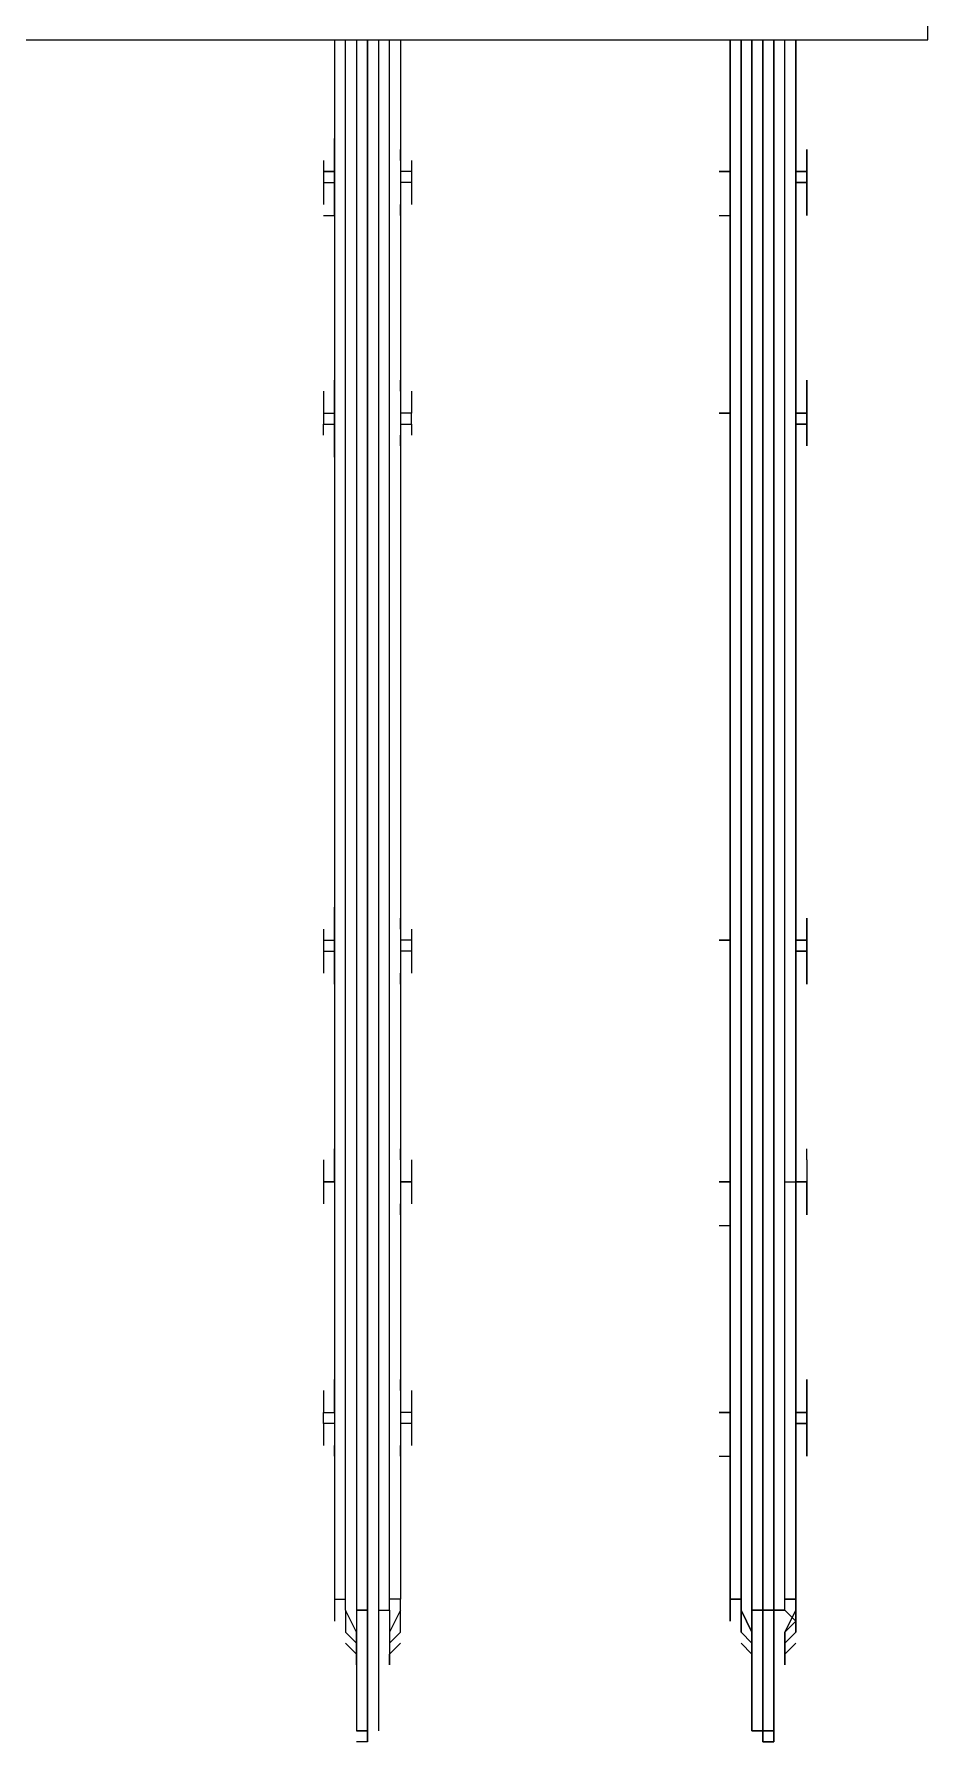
# Model space of a CAD drawing. Header units: metres. Extents: x 531759 to 532310, y 2674774 to 2675087.
# Drawn here: x 532124.1189 to 532124.2314, y 2674978.739 to 2674978.954 of the extents above; entities that cross this region are included whole.
import ezdxf

# ---------------------------------------------------------------- set-up
doc = ezdxf.new("R2010")
doc.units = ezdxf.units.M
doc.header["$MEASUREMENT"] = 0
doc.layers.add('IDT', color=7, linetype='Continuous')

# ---------------------------------------------------------------- blocks, each defined once
blk = doc.blocks.new('IDT')
at = {"layer": 'IDT', "color": 0, "lineweight": 25}
for p, q in [((13.89527, 9.00329), (13.89527, 9.01989)), ((13.89527, 9.01989), (13.89527, 9.00329)), ((13.89666, 9.01989), (13.89527, 9.01989)), ((13.89527, 9.01989), (13.89666, 9.01989)), ((13.89527, 9.0185), (13.89527, 9.00329)), ((13.89527, 9.00329), (13.89527, 9.0185)), ((13.89527, 9.0185), (13.89666, 9.0185)), ((13.89666, 9.0185), (13.89527, 9.0185)), ((13.89666, 9.00329), (13.89666, 9.01989)), ((13.89666, 9.01989), (13.89666, 9.00329)), ((13.89666, 9.0185), (13.89804, 9.0185)), ((13.89804, 9.0185), (13.89666, 9.0185)), ((13.89804, 9.0185), (13.89804, 9.00329)), ((13.89804, 9.00329), (13.89804, 9.0185)), ((13.94507, 9.00329), (13.94507, 9.0185)), ((13.94645, 9.00329), (13.94645, 9.01989)), ((13.94645, 9.01989), (13.94645, 9.00329)), ((13.94645, 9.01989), (13.94783, 9.01989)), ((13.94783, 9.0185), (13.94645, 9.0185)), ((13.94645, 9.0185), (13.94783, 9.0185)), ((13.94783, 9.00329), (13.94783, 9.0185)), ((13.89389, 9.0102), (13.89389, 9.00605)), ((13.89389, 9.00605), (13.89389, 9.0102)), ((13.89389, 9.0102), (13.89389, 9.00882)), ((13.89389, 9.00882), (13.89389, 9.0102)), ((13.89804, 9.00605), (13.89804, 9.0102)), ((13.89804, 9.0102), (13.89804, 9.00882)), ((13.89804, 9.00882), (13.89804, 9.0102)), ((13.89804, 9.0102), (13.89804, 9.00605)), ((13.94368, 9.00605), (13.94368, 9.0102)), ((13.94368, 9.0102), (13.94368, 9.00882)), ((13.94783, 9.00882), (13.94783, 9.0102)), ((13.94783, 9.0102), (13.94783, 9.00605)), ((13.89389, 9.00882), (13.89251, 9.00744)), ((13.89251, 9.00744), (13.89389, 9.00882)), ((13.89804, 9.00882), (13.89942, 9.00744)), ((13.89942, 9.00744), (13.89804, 9.00882)), ((13.94368, 9.00882), (13.9423, 9.00744)), ((13.94921, 9.00744), (13.94783, 9.00882)), ((13.89251, 9.00605), (13.89389, 9.00744)), ((13.89389, 9.00744), (13.89251, 9.00605)), ((13.89389, 9.00605), (13.89251, 9.00329)), ((13.89251, 9.00329), (13.89389, 9.00605)), ((13.89251, 9.00467), (13.89389, 9.00605)), ((13.89389, 9.00605), (13.89251, 9.00467)), ((13.89251, 9.00467), (13.89251, 9.00605)), ((13.89251, 9.00605), (13.89251, 9.00467)), ((13.89804, 9.00744), (13.89942, 9.00605)), ((13.89942, 9.00605), (13.89804, 9.00744)), ((13.89942, 9.00329), (13.89804, 9.00605)), ((13.89804, 9.00605), (13.89942, 9.00329)), ((13.89942, 9.00329), (13.89942, 9.00605)), ((13.89942, 9.00605), (13.89942, 9.00329)), ((13.89942, 9.00605), (13.89942, 9.00467)), ((13.89942, 9.00467), (13.89942, 9.00605)), ((13.94368, 9.00744), (13.9423, 9.00605)), ((13.9423, 9.00329), (13.94368, 9.00605)), ((13.9423, 9.00605), (13.9423, 9.00467)), ((13.94368, 9.00329), (13.94368, 9.00605)), ((13.94921, 9.00605), (13.94783, 9.00744)), ((13.94783, 9.00605), (13.94921, 9.00329)), ((13.94921, 9.00329), (13.94921, 9.00605)), ((13.94921, 9.00467), (13.94921, 9.00605)), ((13.89389, 9.00329), (13.89251, 9.00467)), ((13.89251, 9.00467), (13.89389, 9.00329)), ((13.89251, 9.00467), (13.89251, 9.00191)), ((13.89251, 9.00191), (13.89251, 9.00467)), ((13.89527, 9.00329), (13.89389, 9.00329)), ((13.89389, 9.00329), (13.89527, 9.00329)), ((13.89389, 9.00329), (13.89389, 8.8055)), ((13.89389, 9.00329), (13.89389, 8.8055)), ((13.89527, 9.00329), (13.89527, 8.8055)), ((13.89527, 8.8055), (13.89527, 9.00329)), ((13.89527, 9.00329), (13.89666, 9.00329)), ((13.89666, 9.00329), (13.89527, 9.00329)), ((13.89527, 9.00329), (13.89527, 8.8055)), ((13.89527, 9.00329), (13.89527, 8.8055)), ((13.89666, 9.00329), (13.89804, 9.00329)), ((13.89804, 9.00329), (13.89666, 9.00329)), ((13.89666, 9.00329), (13.89666, 8.8055)), ((13.89666, 8.8055), (13.89666, 9.00329)), ((13.89804, 9.00329), (13.89804, 8.8055)), ((13.89804, 8.8055), (13.89804, 9.00329)), ((13.89942, 8.8055), (13.89942, 9.00329)), ((13.89942, 9.00329), (13.89942, 8.8055)), ((13.9008, 9.00191), (13.9008, 9.00467)), ((13.9008, 9.00467), (13.9008, 9.00191)), ((13.9423, 9.00467), (13.9423, 9.00191)), ((13.94507, 9.00329), (13.94368, 9.00329)), ((13.94368, 9.00329), (13.94368, 8.8055)), ((13.94507, 8.8055), (13.94507, 9.00329)), ((13.94783, 9.00329), (13.94645, 9.00329)), ((13.94645, 9.00329), (13.94783, 9.00329)), ((13.94645, 8.8055), (13.94645, 9.00329)), ((13.94645, 9.00329), (13.94645, 8.8055)), ((13.94783, 8.8055), (13.94783, 9.00329)), ((13.94921, 9.00329), (13.94921, 8.8055)), ((13.9506, 9.00191), (13.9506, 9.00467)), ((13.89251, 9.00191), (13.89251, 8.8055)), ((13.89251, 8.8055), (13.89251, 9.00191)), ((13.89251, 9.00191), (13.89389, 9.00191)), ((13.89389, 9.00191), (13.89251, 9.00191)), ((13.89942, 9.00191), (13.9008, 9.00191)), ((13.9008, 9.00191), (13.89942, 9.00191)), ((13.9008, 9.00191), (13.9008, 8.8055)), ((13.9008, 8.8055), (13.9008, 9.00191)), ((13.9423, 8.8055), (13.9423, 9.00191)), ((13.9423, 9.00191), (13.94368, 9.00191)), ((13.9506, 9.00191), (13.94921, 9.00191)), ((13.9506, 8.8055), (13.9506, 9.00191)), ((13.89112, 8.98254), (13.89112, 8.98392)), ((13.89112, 8.98392), (13.89112, 8.98254)), ((13.89251, 8.98392), (13.89251, 8.97839)), ((13.89251, 8.97977), (13.89251, 8.98392)), ((13.90219, 8.98392), (13.9008, 8.98392)), ((13.9008, 8.98392), (13.9008, 8.97977)), ((13.9008, 8.98254), (13.9008, 8.98392)), ((13.9008, 8.98392), (13.9008, 8.97977)), ((13.9008, 8.98254), (13.9008, 8.98392)), ((13.9423, 8.97839), (13.9423, 8.98392)), ((13.9423, 8.98392), (13.9423, 8.98254)), ((13.9506, 8.97839), (13.9506, 8.98392)), ((13.9506, 8.98392), (13.9506, 8.98254)), ((13.89112, 8.98254), (13.89112, 8.97977)), ((13.89112, 8.97977), (13.89112, 8.98254)), ((13.9008, 8.97977), (13.9008, 8.98254)), ((13.9008, 8.97977), (13.9008, 8.98254)), ((13.94092, 8.97977), (13.94092, 8.98254)), ((13.95198, 8.97977), (13.95198, 8.98254)), ((13.89251, 8.97977), (13.89112, 8.97977)), ((13.89112, 8.97977), (13.89112, 8.97839)), ((13.89112, 8.97839), (13.89112, 8.97977)), ((13.89112, 8.97977), (13.89251, 8.97977)), ((13.89251, 8.97839), (13.89251, 8.97977)), ((13.9008, 8.97977), (13.9008, 8.97839)), ((13.9008, 8.97839), (13.9008, 8.97977)), ((13.9008, 8.97977), (13.9008, 8.97839)), ((13.9008, 8.97839), (13.9008, 8.97977)), ((13.94092, 8.97839), (13.94092, 8.97977)), ((13.94092, 8.97977), (13.9423, 8.97977)), ((13.9506, 8.97977), (13.95198, 8.97977)), ((13.95198, 8.97977), (13.95198, 8.97839)), ((13.89251, 8.97839), (13.89112, 8.97839)), ((13.89112, 8.97839), (13.89112, 8.97563)), ((13.89112, 8.97563), (13.89112, 8.97839)), ((13.89112, 8.97839), (13.89251, 8.97839)), ((13.89251, 8.97839), (13.89251, 8.97424)), ((13.89251, 8.97424), (13.89251, 8.97839)), ((13.90219, 8.97839), (13.9008, 8.97839)), ((13.9008, 8.97839), (13.9008, 8.97424)), ((13.9008, 8.97563), (13.9008, 8.97839)), ((13.9008, 8.97839), (13.90219, 8.97839)), ((13.9008, 8.97839), (13.9008, 8.97563)), ((13.9008, 8.97424), (13.9008, 8.97839)), ((13.9008, 8.97839), (13.90219, 8.97839)), ((13.90219, 8.97839), (13.9008, 8.97839)), ((13.94092, 8.97563), (13.94092, 8.97839)), ((13.94092, 8.97839), (13.9423, 8.97839)), ((13.9423, 8.97424), (13.9423, 8.97839)), ((13.95198, 8.97839), (13.9506, 8.97839)), ((13.9506, 8.97839), (13.9506, 8.97424)), ((13.95198, 8.97839), (13.9506, 8.97839)), ((13.95198, 8.97563), (13.95198, 8.97839)), ((13.89112, 8.97563), (13.89112, 8.97424)), ((13.89112, 8.97424), (13.89112, 8.97563)), ((13.9008, 8.97424), (13.9008, 8.97563)), ((13.9008, 8.97563), (13.9008, 8.97424)), ((13.9423, 8.97563), (13.9423, 8.97424)), ((13.9506, 8.97424), (13.9506, 8.97563)), ((13.89251, 8.94935), (13.89251, 8.95488)), ((13.89251, 8.94935), (13.89251, 8.95488)), ((13.9008, 8.95488), (13.90219, 8.95488)), ((13.9008, 8.94935), (13.9008, 8.95488)), ((13.9008, 8.95488), (13.9008, 8.94935)), ((13.9423, 8.94935), (13.9423, 8.95488)), ((13.9506, 8.94935), (13.9506, 8.95488)), ((13.89112, 8.95211), (13.89112, 8.95349)), ((13.89112, 8.95349), (13.89112, 8.95211)), ((13.89112, 8.94935), (13.89112, 8.95211)), ((13.89112, 8.95211), (13.89112, 8.94935)), ((13.9008, 8.95211), (13.9008, 8.95349)), ((13.9008, 8.95349), (13.9008, 8.95211)), ((13.9008, 8.95211), (13.9008, 8.94935)), ((13.9008, 8.94935), (13.9008, 8.95211)), ((13.94092, 8.94935), (13.94092, 8.95211)), ((13.9423, 8.95349), (13.9423, 8.95211)), ((13.9506, 8.95211), (13.9506, 8.95349)), ((13.95198, 8.94935), (13.95198, 8.95211)), ((13.89112, 8.94658), (13.89112, 8.94935)), ((13.89112, 8.94935), (13.89251, 8.94935)), ((13.89112, 8.94658), (13.89112, 8.94935)), ((13.89112, 8.94935), (13.89251, 8.94935)), ((13.89112, 8.94935), (13.89251, 8.94935)), ((13.89251, 8.94935), (13.89112, 8.94935)), ((13.89251, 8.94935), (13.89112, 8.94935)), ((13.89389, 8.94935), (13.89251, 8.94935)), ((13.89251, 8.94935), (13.89251, 8.9452)), ((13.89251, 8.9452), (13.89251, 8.94935)), ((13.9008, 8.9452), (13.9008, 8.94935)), ((13.9008, 8.94935), (13.90219, 8.94935)), ((13.90219, 8.94935), (13.9008, 8.94935)), ((13.9008, 8.94935), (13.90219, 8.94935)), ((13.90219, 8.94935), (13.9008, 8.94935)), ((13.9008, 8.94935), (13.9008, 8.9452)), ((13.9008, 8.94935), (13.90219, 8.94935)), ((13.90219, 8.94935), (13.9008, 8.94935)), ((13.9008, 8.94935), (13.9008, 8.94658)), ((13.9008, 8.94658), (13.9008, 8.94935)), ((13.94092, 8.94658), (13.94092, 8.94935)), ((13.94092, 8.94935), (13.9423, 8.94935)), ((13.9423, 8.94935), (13.94092, 8.94935)), ((13.9423, 8.9452), (13.9423, 8.94935)), ((13.95198, 8.94935), (13.9506, 8.94935)), ((13.9506, 8.94935), (13.9506, 8.9452)), ((13.9506, 8.94935), (13.95198, 8.94935)), ((13.95198, 8.94935), (13.9506, 8.94935)), ((13.95198, 8.94658), (13.95198, 8.94935)), ((13.89112, 8.94658), (13.89112, 8.9452)), ((13.89112, 8.94658), (13.89112, 8.9452)), ((13.9008, 8.94658), (13.9008, 8.9452)), ((13.9008, 8.9452), (13.9008, 8.94658)), ((13.9423, 8.94658), (13.9423, 8.9452)), ((13.9506, 8.9452), (13.9506, 8.94658)), ((13.89112, 8.92307), (13.89112, 8.92445)), ((13.89112, 8.92445), (13.89112, 8.92307)), ((13.89251, 8.92445), (13.89251, 8.9203)), ((13.89251, 8.9203), (13.89251, 8.92445)), ((13.9008, 8.92307), (13.9008, 8.92445)), ((13.9008, 8.92445), (13.9008, 8.91892)), ((13.9008, 8.9203), (13.9008, 8.92445)), ((13.9008, 8.92445), (13.9008, 8.92307)), ((13.9423, 8.91892), (13.9423, 8.92445)), ((13.9423, 8.92445), (13.9423, 8.92307)), ((13.9506, 8.92307), (13.9506, 8.92445)), ((13.9506, 8.92445), (13.9506, 8.9203)), ((13.89112, 8.92307), (13.89112, 8.9203)), ((13.89112, 8.9203), (13.89112, 8.92307)), ((13.9008, 8.9203), (13.9008, 8.92307)), ((13.9008, 8.92307), (13.9008, 8.9203)), ((13.94092, 8.9203), (13.94092, 8.92307)), ((13.95198, 8.9203), (13.95198, 8.92307)), ((13.89251, 8.9203), (13.89112, 8.9203)), ((13.89112, 8.9203), (13.89112, 8.91892)), ((13.89112, 8.91892), (13.89112, 8.9203)), ((13.89112, 8.9203), (13.89251, 8.9203)), ((13.89251, 8.9203), (13.89251, 8.91892)), ((13.89251, 8.91892), (13.89251, 8.9203)), ((13.9008, 8.91892), (13.9008, 8.9203)), ((13.9008, 8.91892), (13.9008, 8.9203)), ((13.9008, 8.9203), (13.9008, 8.91892)), ((13.94092, 8.91892), (13.94092, 8.9203)), ((13.94092, 8.9203), (13.9423, 8.9203)), ((13.9506, 8.9203), (13.9506, 8.91892)), ((13.95198, 8.9203), (13.9506, 8.9203)), ((13.95198, 8.91892), (13.95198, 8.9203)), ((13.89251, 8.91892), (13.89112, 8.91892)), ((13.89112, 8.91892), (13.89112, 8.91753)), ((13.89112, 8.91753), (13.89112, 8.91892)), ((13.89112, 8.91892), (13.89251, 8.91892)), ((13.89112, 8.91753), (13.89112, 8.91615)), ((13.89112, 8.91615), (13.89112, 8.91753)), ((13.89251, 8.91892), (13.89251, 8.91477)), ((13.89251, 8.91477), (13.89251, 8.91892)), ((13.9008, 8.91892), (13.90219, 8.91892)), ((13.90219, 8.91892), (13.9008, 8.91892)), ((13.9008, 8.91892), (13.90219, 8.91892)), ((13.90219, 8.91892), (13.9008, 8.91892)), ((13.9008, 8.91477), (13.9008, 8.91892)), ((13.9008, 8.91892), (13.9008, 8.91753)), ((13.9008, 8.91753), (13.9008, 8.91892)), ((13.9008, 8.91892), (13.9008, 8.91477)), ((13.9008, 8.91753), (13.9008, 8.91615)), ((13.9008, 8.91615), (13.9008, 8.91753)), ((13.94092, 8.91753), (13.94092, 8.91892)), ((13.94092, 8.91892), (13.9423, 8.91892)), ((13.9423, 8.91477), (13.9423, 8.91892)), ((13.9423, 8.91753), (13.9423, 8.91615)), ((13.9506, 8.91892), (13.9506, 8.91477)), ((13.95198, 8.91892), (13.9506, 8.91892)), ((13.9506, 8.91615), (13.9506, 8.91753)), ((13.95198, 8.91753), (13.95198, 8.91892)), ((13.89251, 8.85806), (13.89251, 8.85253)), ((13.89251, 8.85391), (13.89251, 8.85806)), ((13.9008, 8.85391), (13.9008, 8.85806)), ((13.9008, 8.85806), (13.9008, 8.85391)), ((13.9423, 8.85253), (13.9423, 8.85806)), ((13.9506, 8.85806), (13.9506, 8.85391)), ((13.89112, 8.85529), (13.89112, 8.85667)), ((13.89112, 8.85667), (13.89112, 8.85529)), ((13.89112, 8.85529), (13.89112, 8.85391)), ((13.89112, 8.85391), (13.89112, 8.85529)), ((13.9008, 8.85529), (13.9008, 8.85667)), ((13.9008, 8.85667), (13.9008, 8.85529)), ((13.9008, 8.85253), (13.9008, 8.85529)), ((13.9008, 8.85529), (13.9008, 8.85391)), ((13.94092, 8.85391), (13.94092, 8.85529)), ((13.9423, 8.85667), (13.9423, 8.85529)), ((13.9506, 8.85529), (13.9506, 8.85667)), ((13.95198, 8.85529), (13.95198, 8.85391)), ((13.89251, 8.85391), (13.89112, 8.85391)), ((13.89112, 8.85391), (13.89112, 8.85253)), ((13.89112, 8.85253), (13.89112, 8.85391)), ((13.89112, 8.85391), (13.89251, 8.85391)), ((13.89251, 8.85253), (13.89251, 8.85391)), ((13.9008, 8.85391), (13.9008, 8.85253)), ((13.9008, 8.85253), (13.9008, 8.85391)), ((13.9008, 8.85391), (13.9008, 8.85253)), ((13.9423, 8.85391), (13.94092, 8.85391)), ((13.94092, 8.85391), (13.94092, 8.85253)), ((13.9506, 8.85391), (13.9506, 8.85253)), ((13.95198, 8.85391), (13.9506, 8.85391)), ((13.95198, 8.85253), (13.95198, 8.85391)), ((13.89251, 8.85253), (13.89112, 8.85253)), ((13.89112, 8.85253), (13.89112, 8.84976)), ((13.89112, 8.84976), (13.89112, 8.85253)), ((13.89112, 8.85253), (13.89251, 8.85253)), ((13.89251, 8.85253), (13.89251, 8.84838)), ((13.89251, 8.84838), (13.89251, 8.85253)), ((13.9008, 8.84838), (13.9008, 8.85253)), ((13.9008, 8.85253), (13.90219, 8.85253)), ((13.90219, 8.85253), (13.9008, 8.85253)), ((13.9008, 8.85253), (13.90219, 8.85253)), ((13.90219, 8.85253), (13.9008, 8.85253)), ((13.9008, 8.85253), (13.9008, 8.84976)), ((13.9008, 8.84838), (13.9008, 8.85253)), ((13.9008, 8.85253), (13.9008, 8.84976)), ((13.94092, 8.84976), (13.94092, 8.85253)), ((13.94092, 8.85253), (13.9423, 8.85253)), ((13.9423, 8.84838), (13.9423, 8.85253)), ((13.9506, 8.85253), (13.9506, 8.84838)), ((13.95198, 8.85253), (13.9506, 8.85253)), ((13.95198, 8.84976), (13.95198, 8.85253)), ((13.89112, 8.84976), (13.89112, 8.84838)), ((13.89112, 8.84838), (13.89112, 8.84976)), ((13.9008, 8.84976), (13.9008, 8.84838)), ((13.9008, 8.84976), (13.9008, 8.84838)), ((13.9423, 8.84976), (13.9423, 8.84838)), ((13.9506, 8.84838), (13.9506, 8.84976)), ((13.89112, 8.82625), (13.89112, 8.82763)), ((13.89112, 8.82763), (13.89112, 8.82625)), ((13.89251, 8.82763), (13.89251, 8.82348)), ((13.89251, 8.82348), (13.89251, 8.82763)), ((13.90219, 8.82763), (13.9008, 8.82763)), ((13.9008, 8.82763), (13.9008, 8.82348)), ((13.9008, 8.82625), (13.9008, 8.82763)), ((13.9008, 8.82763), (13.9008, 8.82348)), ((13.9008, 8.82625), (13.9008, 8.82763)), ((13.9423, 8.8221), (13.9423, 8.82763)), ((13.9423, 8.82763), (13.9423, 8.82625)), ((13.95198, 8.82763), (13.9506, 8.82763)), ((13.9506, 8.82763), (13.9506, 8.82348)), ((13.9506, 8.82625), (13.9506, 8.82763)), ((13.89112, 8.82625), (13.89112, 8.82348)), ((13.89112, 8.82348), (13.89112, 8.82625)), ((13.9008, 8.8221), (13.9008, 8.82625)), ((13.9008, 8.82348), (13.9008, 8.82625)), ((13.94092, 8.82348), (13.94092, 8.82625)), ((13.95198, 8.82348), (13.95198, 8.82625)), ((13.89251, 8.82348), (13.89112, 8.82348)), ((13.89112, 8.82348), (13.89112, 8.8221)), ((13.89112, 8.8221), (13.89112, 8.82348)), ((13.89112, 8.82348), (13.89251, 8.82348)), ((13.89251, 8.82348), (13.89251, 8.8221)), ((13.89251, 8.81795), (13.89251, 8.82348)), ((13.9008, 8.82348), (13.9008, 8.8221)), ((13.9008, 8.8221), (13.9008, 8.82348)), ((13.9008, 8.82348), (13.9008, 8.8221)), ((13.94092, 8.8221), (13.94092, 8.82348)), ((13.94092, 8.82348), (13.9423, 8.82348)), ((13.9506, 8.82348), (13.9506, 8.8221)), ((13.95198, 8.82348), (13.9506, 8.82348)), ((13.95198, 8.8221), (13.95198, 8.82348)), ((13.89251, 8.8221), (13.89112, 8.8221)), ((13.89112, 8.8221), (13.89112, 8.82071)), ((13.89112, 8.82071), (13.89112, 8.8221)), ((13.89112, 8.8221), (13.89251, 8.8221)), ((13.89112, 8.82071), (13.89112, 8.81933)), ((13.89112, 8.81933), (13.89112, 8.82071)), ((13.89251, 8.8221), (13.89251, 8.81795)), ((13.9008, 8.8221), (13.9008, 8.82071)), ((13.9008, 8.82071), (13.9008, 8.8221)), ((13.9008, 8.8221), (13.9008, 8.81795)), ((13.9008, 8.81795), (13.9008, 8.8221)), ((13.9008, 8.8221), (13.90219, 8.8221)), ((13.90219, 8.8221), (13.9008, 8.8221)), ((13.9008, 8.8221), (13.90219, 8.8221)), ((13.90219, 8.8221), (13.9008, 8.8221)), ((13.9008, 8.82071), (13.9008, 8.81933)), ((13.9008, 8.81933), (13.9008, 8.82071)), ((13.94092, 8.82071), (13.94092, 8.8221)), ((13.94092, 8.8221), (13.9423, 8.8221)), ((13.9423, 8.81795), (13.9423, 8.8221)), ((13.9423, 8.82071), (13.9423, 8.81933)), ((13.95198, 8.8221), (13.9506, 8.8221)), ((13.9506, 8.8221), (13.9506, 8.81795)), ((13.9506, 8.8221), (13.95198, 8.8221)), ((13.9506, 8.81933), (13.9506, 8.82071)), ((13.95198, 8.82071), (13.95198, 8.8221)), ((14.34065, 8.8055), (13.87591, 8.8055)), ((13.87591, 8.8055), (13.87591, 8.71559))]:
    blk.add_line(p, q, dxfattribs=at)

msp = doc.modelspace()

# ---------------------------------------------------------------- block references
at = {"layer": 'IDT', "color": 8, "rotation": 180}
msp.add_blockref('IDT', (532138.10728, 2674987.75885), dxfattribs=at)

doc.saveas('drawing.dxf')
